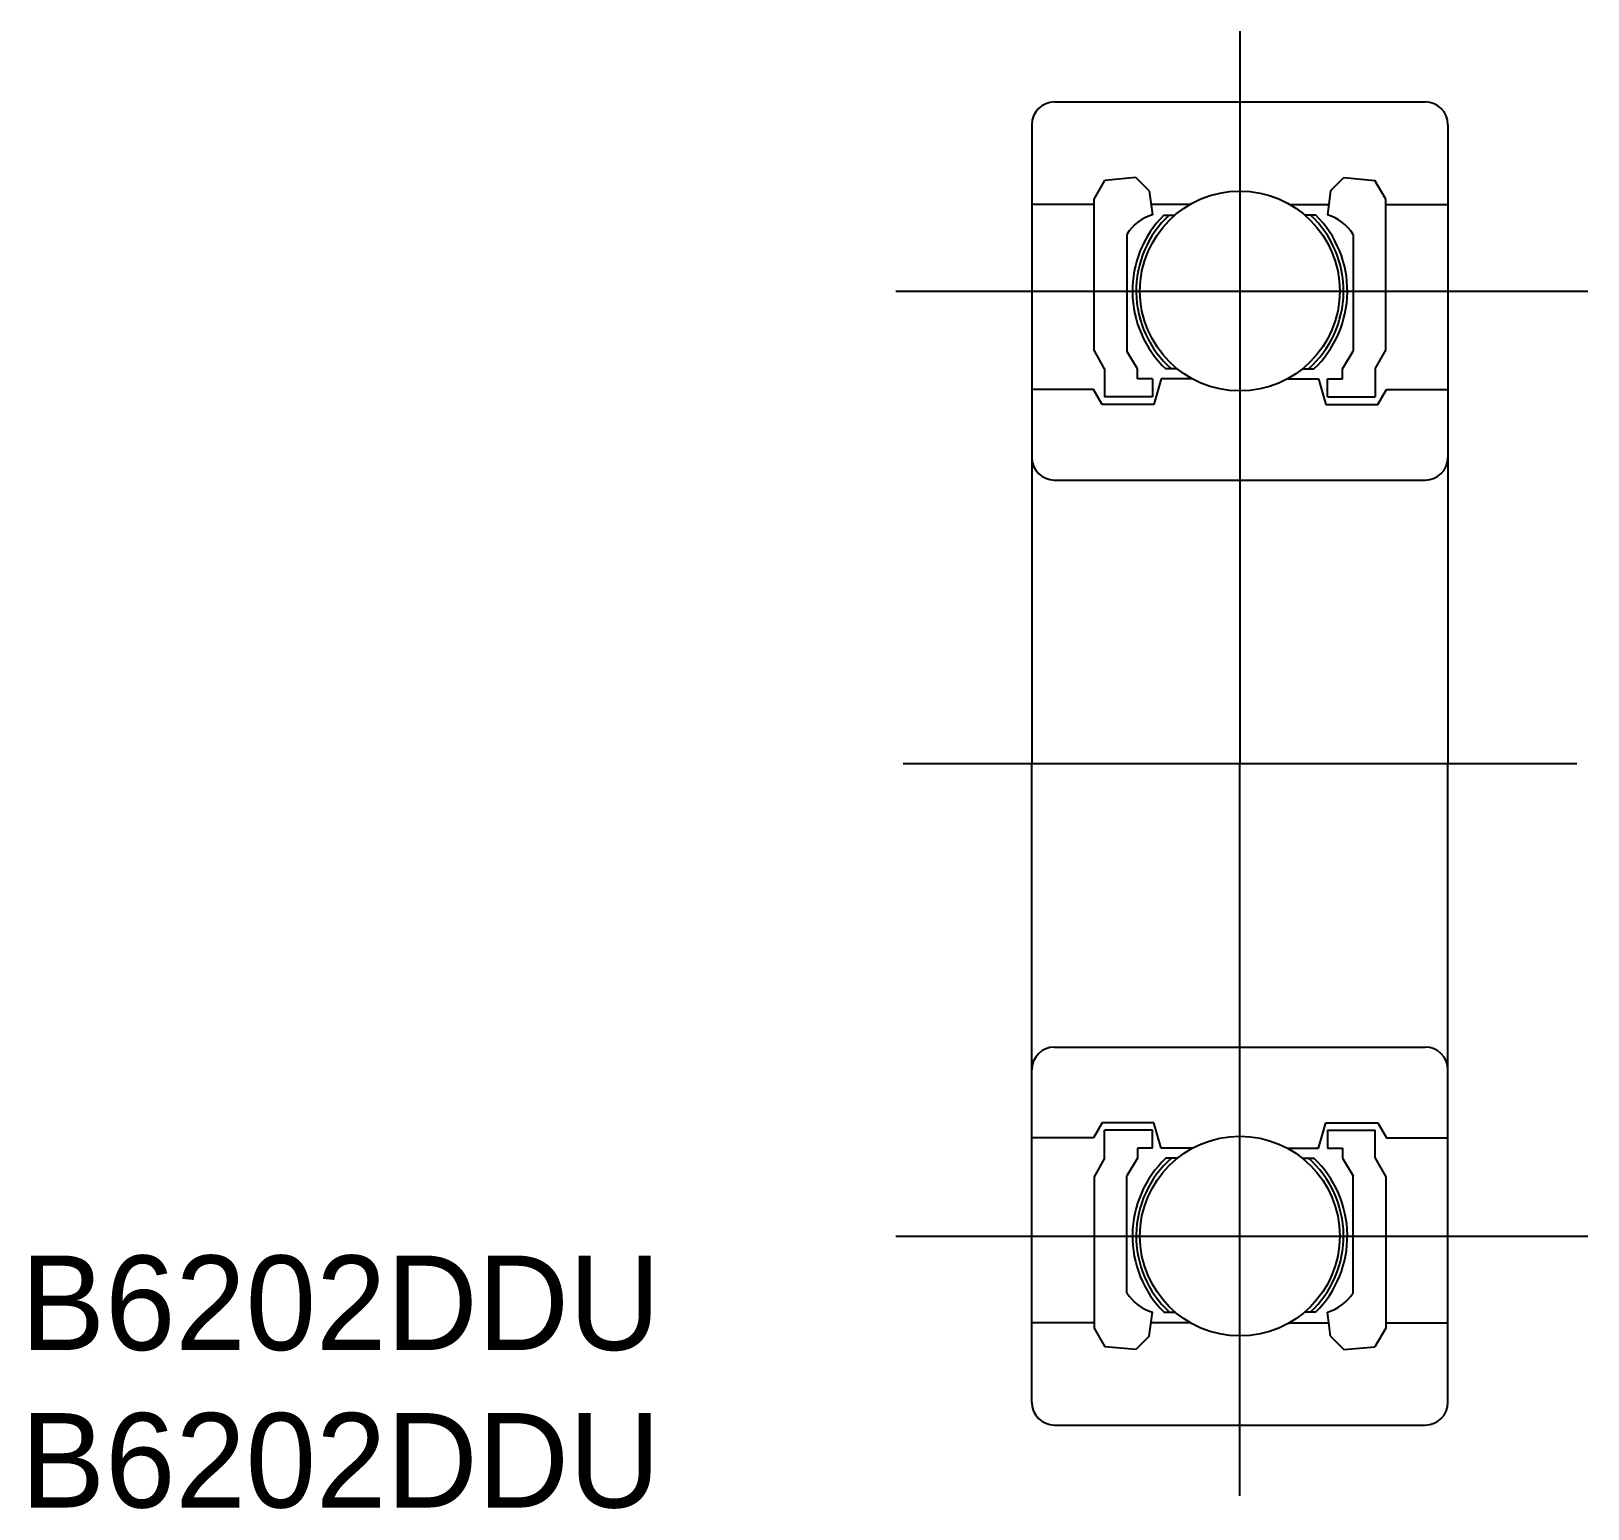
# Model space of a CAD drawing. Extents: x 724.9 to 766.1, y 606.5 to 645.6.
import ezdxf

# ---------------------------------------------------------------- set-up
doc = ezdxf.new("R2010")
doc.units = 0
doc.linetypes.add('CENTER', pattern=[50.8, 31.75, -6.35, 6.35, -6.35])
doc.layers.get('0').update_dxf_attribs({"linetype": 'CONTINUOUS'})
doc.layers.add('CENTER', color=1, linetype='CENTER')

msp = doc.modelspace()

# ---------------------------------------------------------------- linework, layer by layer
for p, q in [((751.95, 643.692), (761.75, 643.692)), ((754.839, 640.7), (755.133, 640.7)), ((754.839, 640.7), (755.133, 640.7)), ((758.861, 640.7), (758.567, 640.7)), ((758.861, 640.7), (758.567, 640.7)), ((755.592, 636.368), (754.768, 636.368)), ((755.194, 636.632), (754.891, 636.632)), ((758.108, 636.368), (758.932, 636.368)), ((758.505, 636.632), (758.809, 636.632)), ((751.95, 633.692), (761.75, 633.692)), ((751.95, 618.692), (761.75, 618.692)), ((755.592, 616.016), (754.768, 616.016)), ((758.108, 616.016), (758.932, 616.016)), ((755.194, 615.751), (754.891, 615.751)), ((758.505, 615.751), (758.809, 615.751)), ((754.839, 611.683), (755.133, 611.683)), ((754.839, 611.683), (755.133, 611.683)), ((758.861, 611.683), (758.567, 611.683)), ((758.861, 611.683), (758.567, 611.683)), ((751.95, 608.692), (761.75, 608.692))]:
    msp.add_line(p, q)
at = {"color": 7, "linetype": 'CONTINUOUS'}
for p, q in [((751.35, 643.092), (751.35, 626.192)), ((762.35, 643.092), (762.35, 626.192)), ((752.993, 641.125), (753.278, 641.619)), ((754.103, 641.692), (753.278, 641.619)), ((754.455, 641.341), (754.103, 641.692)), ((754.455, 641.341), (754.536, 640.706)), ((759.245, 641.341), (759.164, 640.706)), ((759.245, 641.341), (759.597, 641.692)), ((759.597, 641.692), (760.422, 641.619)), ((760.707, 641.125), (760.422, 641.619)), ((752.993, 640.984), (751.35, 640.984)), ((752.993, 637.126), (752.993, 641.125)), ((755.535, 640.984), (754.5, 640.984)), ((758.165, 640.984), (759.2, 640.984)), ((760.707, 637.126), (760.707, 641.125)), ((760.707, 640.984), (762.35, 640.984)), ((753.858, 640.191), (753.858, 637.097)), ((759.842, 640.191), (759.842, 637.097)), ((753.274, 636.632), (752.993, 637.126)), ((754.14, 636.632), (753.858, 637.097)), ((759.56, 636.632), (759.842, 637.097)), ((760.426, 636.632), (760.707, 637.126)), ((753.274, 636.632), (753.274, 635.89)), ((754.14, 636.368), (754.14, 636.632)), ((754.536, 636.368), (754.14, 636.368)), ((754.536, 636.368), (754.536, 635.89)), ((754.768, 636.368), (754.578, 635.692)), ((758.932, 636.368), (759.121, 635.692)), ((759.164, 636.368), (759.56, 636.368)), ((759.164, 635.89), (759.164, 636.368)), ((759.56, 636.368), (759.56, 636.632)), ((760.426, 636.632), (760.426, 635.89)), ((752.976, 636.088), (751.35, 636.088)), ((753.205, 635.692), (752.976, 636.088)), ((760.495, 635.692), (760.724, 636.088)), ((760.724, 636.088), (762.35, 636.088)), ((754.578, 635.692), (753.205, 635.692)), ((754.536, 635.89), (753.274, 635.89)), ((759.121, 635.692), (760.495, 635.692)), ((759.164, 635.89), (760.426, 635.89)), ((751.35, 609.292), (751.35, 626.192)), ((762.35, 609.292), (762.35, 626.192)), ((753.205, 616.692), (752.976, 616.295)), ((754.578, 616.692), (753.205, 616.692)), ((754.768, 616.016), (754.578, 616.692)), ((758.932, 616.016), (759.121, 616.692)), ((759.121, 616.692), (760.495, 616.692)), ((760.495, 616.692), (760.724, 616.295)), ((752.976, 616.295), (751.35, 616.295)), ((754.536, 616.494), (753.274, 616.494)), ((753.274, 615.751), (753.274, 616.494)), ((754.536, 616.016), (754.536, 616.494)), ((759.164, 616.494), (759.164, 616.016)), ((759.164, 616.494), (760.426, 616.494)), ((760.426, 615.751), (760.426, 616.494)), ((760.724, 616.295), (762.35, 616.295)), ((754.536, 616.016), (754.14, 616.016)), ((754.14, 616.016), (754.14, 615.751)), ((759.164, 616.016), (759.56, 616.016)), ((759.56, 616.016), (759.56, 615.751)), ((753.274, 615.751), (752.993, 615.258)), ((754.14, 615.751), (753.858, 615.287)), ((759.56, 615.751), (759.842, 615.287)), ((760.426, 615.751), (760.707, 615.258)), ((752.993, 615.258), (752.993, 611.258)), ((753.858, 612.193), (753.858, 615.287)), ((759.842, 612.193), (759.842, 615.287)), ((760.707, 615.258), (760.707, 611.258)), ((754.455, 611.043), (754.536, 611.678)), ((759.245, 611.043), (759.164, 611.678)), ((752.993, 611.4), (751.35, 611.4)), ((752.993, 611.258), (753.278, 610.765)), ((755.535, 611.4), (754.5, 611.4)), ((758.165, 611.4), (759.2, 611.4)), ((760.707, 611.258), (760.422, 610.765)), ((760.707, 611.4), (762.35, 611.4)), ((754.455, 611.043), (754.103, 610.692)), ((759.245, 611.043), (759.597, 610.692)), ((754.103, 610.692), (753.278, 610.765)), ((759.597, 610.692), (760.422, 610.765))]:
    msp.add_line(p, q, dxfattribs=at)
for centre in [(756.85, 638.692), (756.85, 613.692)]:
    msp.add_circle(centre, 2.642, dxfattribs=at)
for centre, radius, start, end in [((751.95, 643.092), 0.6, 90, 180), ((761.75, 643.092), 0.6, 0, 90), ((754.87, 639.564), 1.19, 106.2645, 148.2193), ((756.85, 638.692), 2.842, 135.0413, 226.4324), ((756.85, 638.692), 2.742, 132.9151, 228.6756), ((756.85, 638.692), 2.742, 311.3244, 47.0849), ((756.85, 638.692), 2.842, 313.5676, 44.9587), ((758.83, 639.564), 1.19, 31.7807, 73.7355), ((751.95, 634.292), 0.6, 180, 270), ((761.75, 634.292), 0.6, 270, 0), ((751.95, 618.092), 0.6, 90, 180), ((761.75, 618.092), 0.6, 0, 90), ((756.85, 613.692), 2.842, 133.5676, 224.9587), ((756.85, 613.692), 2.742, 131.3244, 227.0849), ((756.85, 613.692), 2.742, 312.9151, 48.6756), ((756.85, 613.692), 2.842, 315.0413, 46.4324), ((754.87, 612.82), 1.19, 211.7807, 253.7355), ((758.83, 612.82), 1.19, 286.2645, 328.2193), ((751.95, 609.292), 0.6, 180, 270), ((761.75, 609.292), 0.6, 270, 0)]:
    msp.add_arc(centre, radius, start, end, dxfattribs=at)
at = {"layer": 'CENTER', "color": 1, "linetype": 'CENTER'}
for p, q in [((756.85, 645.567), (756.85, 626.192)), ((747.757, 638.692), (766.051, 638.692)), ((747.944, 626.192), (765.756, 626.192)), ((751.225, 626.192), (762.475, 626.192)), ((751.225, 626.192), (762.475, 626.192)), ((756.85, 606.817), (756.85, 626.192)), ((747.757, 613.692), (766.051, 613.692))]:
    msp.add_line(p, q, dxfattribs=at)

# ---------------------------------------------------------------- texts
at = {"color": 7, "linetype": 'CONTINUOUS'}
for p in [(724.615, 610.678), (724.615, 606.511)]:
    msp.add_text('B6202DDU', height=2.5, dxfattribs=at).set_placement(p)

doc.saveas('drawing.dxf')
